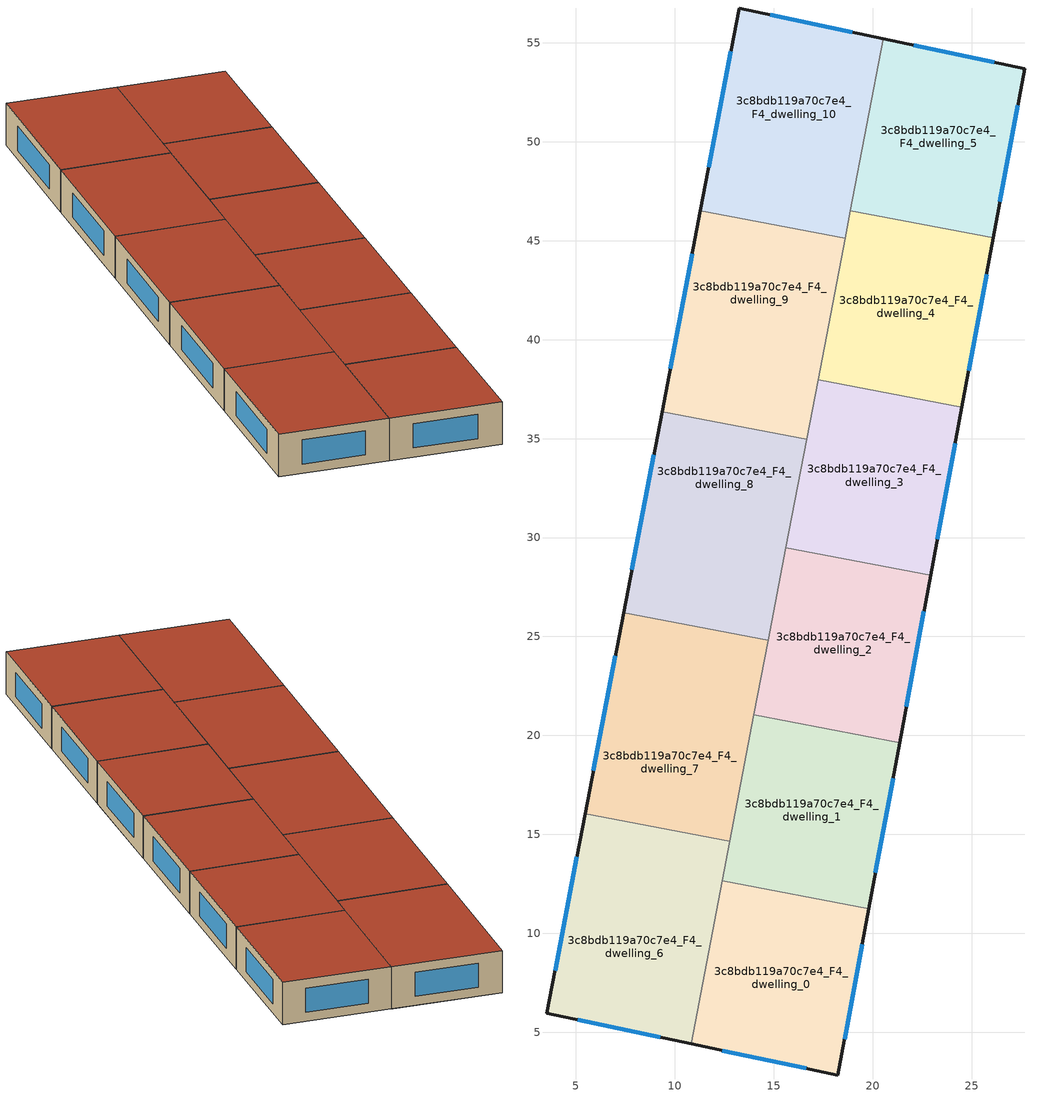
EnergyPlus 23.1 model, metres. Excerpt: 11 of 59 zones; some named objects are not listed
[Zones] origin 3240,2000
3c8bdb119a70c7e4_F4_dwelling_0
 floor to 3c8bdb119a70c7e4_F3_dwelling_10 (EU_floor_Construction): 19.81,11.25 18.25,2.83 10.94,4.38 12.52,12.64 z12
 floor to 3c8bdb119a70c7e4_F3_dwelling_11 (EU_floor_Construction): 12.52,12.64 10.94,4.38 10.82,4.4 12.4,12.66 z12
 wall outside (EU_wall_Construction): 10.82,4.4 18.25,2.83 19.81,11.25 z12:15
 wall to 3c8bdb119a70c7e4_F4_dwelling_1 (EU_wall_Construction): 19.81,11.25 12.4,12.66 z12:15
 wall to 3c8bdb119a70c7e4_F4_dwelling_6 (EU_wall_Construction): 12.4,12.66 10.82,4.4 z12:15
 window (EU_Window_Construction): 18.58,4.63 19.47,9.44 / 12.41,4.07 16.66,3.17 z12.64:14.36
 roof outside (EU_roof_Construction): 18.25,2.83 19.81,11.25 12.4,12.66 10.82,4.4 z15
3c8bdb119a70c7e4_F4_dwelling_1
 floor to 3c8bdb119a70c7e4_F3_dwelling_8 (EU_floor_Construction): 21.36,19.64 19.83,11.38 12.46,12.8 14.04,21.04 z12
 floor adiabatic (EU_floor_Construction): 14.04,21.04 12.46,12.8 19.83,11.38 19.81,11.25 12.4,12.66 14,21.05 z12
 wall outside (EU_wall_Construction): 19.81,11.25 21.36,19.64 z12:15
 wall to 3c8bdb119a70c7e4_F4_dwelling_7 (EU_wall_Construction): 14,21.05 12.78,14.64 z12:15
 wall to 3c8bdb119a70c7e4_F4_dwelling_2 (EU_wall_Construction): 21.36,19.64 14,21.05 z12:15
 wall to 3c8bdb119a70c7e4_F4_dwelling_6 (EU_wall_Construction): 12.78,14.64 12.4,12.66 z12:15
 window (EU_Window_Construction): 20.14,13.04 21.03,17.84 z12.64:14.36
 roof outside (EU_roof_Construction): 19.81,11.25 21.36,19.64 14,21.05 12.4,12.66 z15
3c8bdb119a70c7e4_F4_dwelling_10
 floor to 3c8bdb119a70c7e4_F3_dwelling_1 (EU_floor_Construction): 20.41,55.24 18.78,46.7 11.59,48.08 13.26,56.77 z12
 floor to 3c8bdb119a70c7e4_F3_dwelling_0 (EU_floor_Construction): 20.54,55.21 18.91,46.68 18.78,46.7 20.41,55.24 z12
 floor to 3c8bdb119a70c7e4_F3_dwelling_3 (EU_floor_Construction): 18.87,46.68 18.57,45.14 11.3,46.53 11.59,48.08 z12
 floor to 3c8bdb119a70c7e4_F3_dwelling_2 (EU_floor_Construction): 18.91,46.68 18.61,45.13 18.57,45.14 18.87,46.68 z12
 wall outside (EU_wall_Construction): 20.54,55.21 13.26,56.77 11.3,46.53 z12:15
 wall to 3c8bdb119a70c7e4_F4_dwelling_9 (EU_wall_Construction): 11.3,46.53 18.61,45.13 z12:15
 wall to 3c8bdb119a70c7e4_F4_dwelling_5 (EU_wall_Construction): 18.88,46.53 20.54,55.21 z12:15
 wall to 3c8bdb119a70c7e4_F4_dwelling_4 (EU_wall_Construction): 18.61,45.13 18.88,46.53 z12:15
 window (EU_Window_Construction): 12.84,54.57 11.72,48.72 / 18.98,55.55 14.82,56.44 z12.64:14.36
 roof outside (EU_roof_Construction): 18.61,45.13 20.54,55.21 13.26,56.77 11.3,46.53 z15
3c8bdb119a70c7e4_F4_dwelling_2
 floor to 3c8bdb119a70c7e4_F3_dwelling_6 (EU_floor_Construction): 22.93,28.09 21.4,19.82 14.07,21.22 14.05,21.23 15.63,29.48 z12
 floor to 3c8bdb119a70c7e4_F3_dwelling_8 (EU_floor_Construction): 21.4,19.82 21.36,19.64 14.04,21.04 14.07,21.22 z12
 floor to 3c8bdb119a70c7e4_F3_dwelling_7 (EU_floor_Construction): 15.63,29.48 14.05,21.23 14.04,21.23 15.62,29.49 z12
 wall outside (EU_wall_Construction): 21.36,19.64 22.93,28.09 z12:15
 wall to 3c8bdb119a70c7e4_F4_dwelling_3 (EU_wall_Construction): 22.93,28.09 15.62,29.49 z12:15
 wall to 3c8bdb119a70c7e4_F4_dwelling_8 (EU_wall_Construction): 15.62,29.49 14.72,24.8 z12:15
 wall to 3c8bdb119a70c7e4_F4_dwelling_7 (EU_wall_Construction): 14.72,24.8 14,21.05 z12:15
 window (EU_Window_Construction): 21.7,21.45 22.6,26.28 z12.64:14.36
 roof outside (EU_roof_Construction): 21.36,19.64 22.93,28.09 15.62,29.49 14,21.05 z15
3c8bdb119a70c7e4_F4_dwelling_3
 floor to 3c8bdb119a70c7e4_F3_dwelling_4 (EU_floor_Construction): 24.51,36.59 22.97,28.29 15.65,29.68 17.24,37.98 z12
 floor to 3c8bdb119a70c7e4_F3_dwelling_6 (EU_floor_Construction): 22.97,28.29 22.93,28.09 15.63,29.48 15.67,29.68 z12
 wall outside (EU_wall_Construction): 22.93,28.09 24.51,36.59 z12:15
 wall to 3c8bdb119a70c7e4_F4_dwelling_4 (EU_wall_Construction): 24.51,36.59 17.24,37.98 z12:15
 wall to 3c8bdb119a70c7e4_F4_dwelling_9 (EU_wall_Construction): 17.24,37.98 16.66,34.96 z12:15
 wall to 3c8bdb119a70c7e4_F4_dwelling_8 (EU_wall_Construction): 16.66,34.96 15.62,29.49 z12:15
 window (EU_Window_Construction): 23.27,29.91 24.17,34.77 z12.64:14.36
 roof outside (EU_roof_Construction): 22.93,28.09 24.51,36.59 17.24,37.98 15.62,29.49 z15
3c8bdb119a70c7e4_F4_dwelling_4
 floor to 3c8bdb119a70c7e4_F3_dwelling_2 (EU_floor_Construction): 26.1,45.15 24.54,36.78 17.28,38.17 18.88,46.53 z12
 floor to 3c8bdb119a70c7e4_F3_dwelling_4 (EU_floor_Construction): 24.54,36.78 24.51,36.59 17.24,37.98 17.28,38.17 z12
 wall outside (EU_wall_Construction): 24.51,36.59 26.1,45.15 z12:15
 wall to 3c8bdb119a70c7e4_F4_dwelling_5 (EU_wall_Construction): 26.1,45.15 18.88,46.53 z12:15
 wall to 3c8bdb119a70c7e4_F4_dwelling_9 (EU_wall_Construction): 18.61,45.13 17.24,37.98 z12:15
 window (EU_Window_Construction): 24.85,38.42 25.76,43.32 z12.64:14.36
 roof outside (EU_roof_Construction): 24.51,36.59 26.1,45.15 18.88,46.53 17.24,37.98 z15
3c8bdb119a70c7e4_F4_dwelling_5
 floor to 3c8bdb119a70c7e4_F3_dwelling_0 (EU_floor_Construction): 27.68,53.69 26.12,45.3 18.91,46.68 20.54,55.21 z12
 floor to 3c8bdb119a70c7e4_F3_dwelling_2 (EU_floor_Construction): 26.12,45.3 26.1,45.15 18.88,46.53 18.91,46.68 z12
 wall outside (EU_wall_Construction): 26.1,45.15 27.68,53.69 20.54,55.21 z12:15
 window (EU_Window_Construction): 26.15,54.02 22.07,54.89 / 26.44,46.98 27.34,51.86 z12.64:14.36
 roof outside (EU_roof_Construction): 26.1,45.15 27.68,53.69 20.54,55.21 18.88,46.53 z15
3c8bdb119a70c7e4_F4_dwelling_6
 floor to 3c8bdb119a70c7e4_F3_dwelling_9 (EU_floor_Construction): 12.78,14.64 12.42,12.8 5.11,14.2 5.47,16.04 z12
 floor adiabatic (EU_floor_Construction): 12.42,12.8 10.82,4.4 3.53,5.95 5.11,14.2 z12
 wall outside (EU_wall_Construction): 5.47,16.04 3.53,5.95 10.82,4.4 z12:15
 wall to 3c8bdb119a70c7e4_F4_dwelling_7 (EU_wall_Construction): 12.78,14.64 5.47,16.04 z12:15
 window (EU_Window_Construction): 5.09,5.61 9.26,4.73 / 5.05,13.88 3.95,8.11 z12.64:14.36
 roof outside (EU_roof_Construction): 10.82,4.4 12.78,14.64 5.47,16.04 3.53,5.95 z15
3c8bdb119a70c7e4_F4_dwelling_7
 floor to 3c8bdb119a70c7e4_F3_dwelling_7 (EU_floor_Construction): 14.72,24.8 14.04,21.23 6.73,22.63 7.41,26.2 z12
 floor to 3c8bdb119a70c7e4_F3_dwelling_9 (EU_floor_Construction): 14.04,21.23 12.78,14.64 5.47,16.04 6.73,22.63 z12
 wall outside (EU_wall_Construction): 7.41,26.2 5.47,16.04 z12:15
 wall to 3c8bdb119a70c7e4_F4_dwelling_8 (EU_wall_Construction): 14.72,24.8 7.41,26.2 z12:15
 window (EU_Window_Construction): 6.99,24.02 5.88,18.21 z12.64:14.36
 roof outside (EU_roof_Construction): 12.78,14.64 14.72,24.8 7.41,26.2 5.47,16.04 z15
3c8bdb119a70c7e4_F4_dwelling_8
 floor to 3c8bdb119a70c7e4_F3_dwelling_7 (EU_floor_Construction): 15.65,29.68 14.72,24.8 7.41,26.2 8.34,31.08 z12
 floor adiabatic (EU_floor_Construction): 16.66,34.96 15.65,29.68 8.34,31.08 9.35,36.36 z12
 wall outside (EU_wall_Construction): 9.35,36.36 7.41,26.2 z12:15
 wall to 3c8bdb119a70c7e4_F4_dwelling_9 (EU_wall_Construction): 16.66,34.96 9.35,36.36 z12:15
 window (EU_Window_Construction): 8.94,34.19 7.83,28.38 z12.64:14.36
 roof outside (EU_roof_Construction): 14.72,24.8 16.66,34.96 9.35,36.36 7.41,26.2 z15
3c8bdb119a70c7e4_F4_dwelling_9
 floor to 3c8bdb119a70c7e4_F3_dwelling_5 (EU_floor_Construction): 17.27,38.17 16.65,34.97 9.35,36.36 9.97,39.57 z12
 floor to 3c8bdb119a70c7e4_F3_dwelling_4 (EU_floor_Construction): 17.28,38.17 16.66,34.96 16.65,34.97 17.27,38.17 z12
 floor adiabatic (EU_floor_Construction): 18.61,45.13 17.28,38.17 9.97,39.57 11.3,46.53 z12
 wall outside (EU_wall_Construction): 11.3,46.53 9.35,36.36 z12:15
 window (EU_Window_Construction): 10.88,44.35 9.77,38.54 z12.64:14.36
 roof outside (EU_roof_Construction): 16.66,34.96 18.61,45.13 11.3,46.53 9.35,36.36 z15
[Building]
EU S2 Campaign: North Axis=0; Terrain=City; Solar Distribution=FullExterior
[Site:Location]
Yerevan-Zvartnots.Intl.AP: Latitude=40.15; Longitude=44.383; Time Zone=4; Elevation=854
[SizingPeriod:WeatherFileDays]
AnnualSizingPeriod: Begin Month=1; Begin Day of Month=1; End Month=12; End Day of Month=31; Day of Week for Start Day=Monday; Use Weather File Daylight Saving Period=No; Use Weather File Rain and Snow Indicators=No
[MATERIAL]
EU_InternalMass_Material: Roughness=MediumRough; Thickness=0.1; Conductivity=1; Density=1800; Specific Heat=900; Thermal Absorptance=0.9; Solar Absorptance=0.7; Visible Absorptance=0.7
[MATERIAL:NOMASS] Roughness=MediumRough; Thermal Absorptance=0.9; Solar Absorptance=0.7; Visible Absorptance=0.7
Name | Thermal Resistance
EU_wall_NoMass | 1.05043
EU_roof_NoMass | 1.45357
EU_floor_NoMass | 0.478065
[WINDOWMATERIAL:SIMPLEGLAZINGSYSTEM]
EU_Window_SimpleGlazing: UFactor=2.5566; Solar Heat Gain Coefficient=0.75; Visible Transmittance=0.75
[CONSTRUCTION]
EU_wall_Construction: EU_wall_NoMass
EU_roof_Construction: EU_roof_NoMass
EU_floor_Construction: EU_floor_NoMass
EU_Window_Construction: EU_Window_SimpleGlazing
EU_InternalMass_Construction: EU_InternalMass_Material
[ZONE] Type=1; Multiplier=1; Ceiling Height=autocalculate; Floor Area=autocalculate; Part of Total Floor Area=Yes
Name | Volume
3c8bdb119a70c7e4_F4_dwelling_0 | 192.599
3c8bdb119a70c7e4_F4_dwelling_1 | 192.581
3c8bdb119a70c7e4_F4_dwelling_10 | 231.086
3c8bdb119a70c7e4_F4_dwelling_2 | 192.597
3c8bdb119a70c7e4_F4_dwelling_3 | 192.586
3c8bdb119a70c7e4_F4_dwelling_4 | 192.559
3c8bdb119a70c7e4_F4_dwelling_5 | 192.596
3c8bdb119a70c7e4_F4_dwelling_6 | 231.069
3c8bdb119a70c7e4_F4_dwelling_7 | 231.073
3c8bdb119a70c7e4_F4_dwelling_8 | 231.072
3c8bdb119a70c7e4_F4_dwelling_9 | 231.09
[INTERNALMASS] Construction=EU_InternalMass_Construction
Name | Zone or ZoneList | Surface Area
3c8bdb119a70c7e4_F4_dwelling_0_EU_InternalMass | 3c8bdb119a70c7e4_F4_dwelling_0 | 64.1998
3c8bdb119a70c7e4_F4_dwelling_1_EU_InternalMass | 3c8bdb119a70c7e4_F4_dwelling_1 | 64.1937
3c8bdb119a70c7e4_F4_dwelling_2_EU_InternalMass | 3c8bdb119a70c7e4_F4_dwelling_2 | 64.1994
3c8bdb119a70c7e4_F4_dwelling_3_EU_InternalMass | 3c8bdb119a70c7e4_F4_dwelling_3 | 64.1952
3c8bdb119a70c7e4_F4_dwelling_4_EU_InternalMass | 3c8bdb119a70c7e4_F4_dwelling_4 | 64.1864
3c8bdb119a70c7e4_F4_dwelling_5_EU_InternalMass | 3c8bdb119a70c7e4_F4_dwelling_5 | 64.1987
3c8bdb119a70c7e4_F4_dwelling_6_EU_InternalMass | 3c8bdb119a70c7e4_F4_dwelling_6 | 77.0229
3c8bdb119a70c7e4_F4_dwelling_7_EU_InternalMass | 3c8bdb119a70c7e4_F4_dwelling_7 | 77.024
3c8bdb119a70c7e4_F4_dwelling_8_EU_InternalMass | 3c8bdb119a70c7e4_F4_dwelling_8 | 77.024
3c8bdb119a70c7e4_F4_dwelling_9_EU_InternalMass | 3c8bdb119a70c7e4_F4_dwelling_9 | 77.0298
3c8bdb119a70c7e4_F4_dwelling_10_EU_InternalMass | 3c8bdb119a70c7e4_F4_dwelling_10 | 77.0288
[OTHEREQUIPMENT] Fuel Type=Electricity; Design Level Calculation Method=Watts/Area; Power per Zone Floor Area=1; Fraction Latent=0; Fraction Radiant=0; Fraction Lost=0; Carbon Dioxide Generation Rate=0; EndUse Subcategory=EU_Step8_InternalGains
Name | Zone or ZoneList or Space or SpaceList | Schedule
EU_Step8_InternalGain_3c8bdb119a70c7e4_F4_dwelling_0_f000 | 3c8bdb119a70c7e4_F4_dwelling_0 | EU_Step8_GainSchedule_3c8bdb119a70c7e4_F4_dwelling_0_f000
EU_Step8_InternalGain_3c8bdb119a70c7e4_F4_dwelling_1_f000 | 3c8bdb119a70c7e4_F4_dwelling_1 | EU_Step8_GainSchedule_3c8bdb119a70c7e4_F4_dwelling_1_f000
EU_Step8_InternalGain_3c8bdb119a70c7e4_F4_dwelling_2_f000 | 3c8bdb119a70c7e4_F4_dwelling_2 | EU_Step8_GainSchedule_3c8bdb119a70c7e4_F4_dwelling_2_f000
EU_Step8_InternalGain_3c8bdb119a70c7e4_F4_dwelling_3_f000 | 3c8bdb119a70c7e4_F4_dwelling_3 | EU_Step8_GainSchedule_3c8bdb119a70c7e4_F4_dwelling_3_f000
EU_Step8_InternalGain_3c8bdb119a70c7e4_F4_dwelling_4_f000 | 3c8bdb119a70c7e4_F4_dwelling_4 | EU_Step8_GainSchedule_3c8bdb119a70c7e4_F4_dwelling_4_f000
EU_Step8_InternalGain_3c8bdb119a70c7e4_F4_dwelling_5_f000 | 3c8bdb119a70c7e4_F4_dwelling_5 | EU_Step8_GainSchedule_3c8bdb119a70c7e4_F4_dwelling_5_f000
EU_Step8_InternalGain_3c8bdb119a70c7e4_F4_dwelling_6_f000 | 3c8bdb119a70c7e4_F4_dwelling_6 | EU_Step8_GainSchedule_3c8bdb119a70c7e4_F4_dwelling_6_f000
EU_Step8_InternalGain_3c8bdb119a70c7e4_F4_dwelling_7_f000 | 3c8bdb119a70c7e4_F4_dwelling_7 | EU_Step8_GainSchedule_3c8bdb119a70c7e4_F4_dwelling_7_f000
EU_Step8_InternalGain_3c8bdb119a70c7e4_F4_dwelling_8_f000 | 3c8bdb119a70c7e4_F4_dwelling_8 | EU_Step8_GainSchedule_3c8bdb119a70c7e4_F4_dwelling_8_f000
EU_Step8_InternalGain_3c8bdb119a70c7e4_F4_dwelling_9_f000 | 3c8bdb119a70c7e4_F4_dwelling_9 | EU_Step8_GainSchedule_3c8bdb119a70c7e4_F4_dwelling_9_f000
EU_Step8_InternalGain_3c8bdb119a70c7e4_F4_dwelling_10_f000 | 3c8bdb119a70c7e4_F4_dwelling_10 | EU_Step8_GainSchedule_3c8bdb119a70c7e4_F4_dwelling_10_f000
[ZONEVENTILATION:DESIGNFLOWRATE] Schedule=EU_AlwaysOn; Design Flow Rate Calculation Method=AirChanges/Hour; Air Changes per Hour=0.557805; Ventilation Type=Natural; Fan Pressure Rise=0; Fan Total Efficiency=1; Constant Term Coefficient=1; Temperature Term Coefficient=0; Velocity Term Coefficient=0; Velocity Squared Term Coefficient=0; Minimum Indoor Temperature=-100; Maximum Indoor Temperature=100; Delta Temperature=-100; Minimum Outdoor Temperature=-100; Maximum Outdoor Temperature=100; Maximum Wind Speed=40
Name | Zone or ZoneList or Space or SpaceList
EU_ConstantAir_3c8bdb119a70c7e4_F4_dwelling_0 | 3c8bdb119a70c7e4_F4_dwelling_0
EU_ConstantAir_3c8bdb119a70c7e4_F4_dwelling_1 | 3c8bdb119a70c7e4_F4_dwelling_1
EU_ConstantAir_3c8bdb119a70c7e4_F4_dwelling_2 | 3c8bdb119a70c7e4_F4_dwelling_2
EU_ConstantAir_3c8bdb119a70c7e4_F4_dwelling_3 | 3c8bdb119a70c7e4_F4_dwelling_3
EU_ConstantAir_3c8bdb119a70c7e4_F4_dwelling_4 | 3c8bdb119a70c7e4_F4_dwelling_4
EU_ConstantAir_3c8bdb119a70c7e4_F4_dwelling_5 | 3c8bdb119a70c7e4_F4_dwelling_5
EU_ConstantAir_3c8bdb119a70c7e4_F4_dwelling_6 | 3c8bdb119a70c7e4_F4_dwelling_6
EU_ConstantAir_3c8bdb119a70c7e4_F4_dwelling_7 | 3c8bdb119a70c7e4_F4_dwelling_7
EU_ConstantAir_3c8bdb119a70c7e4_F4_dwelling_8 | 3c8bdb119a70c7e4_F4_dwelling_8
EU_ConstantAir_3c8bdb119a70c7e4_F4_dwelling_9 | 3c8bdb119a70c7e4_F4_dwelling_9
EU_ConstantAir_3c8bdb119a70c7e4_F4_dwelling_10 | 3c8bdb119a70c7e4_F4_dwelling_10
[HVACTEMPLATE:ZONE:IDEALLOADSAIRSYSTEM] System Availability Schedule=EU_AlwaysOn; Maximum Heating Supply Air Temperature=50; Minimum Cooling Supply Air Temperature=13; Maximum Heating Supply Air Humidity Ratio=0.0156; Minimum Cooling Supply Air Humidity Ratio=0.0077; Heating Limit=NoLimit; Cooling Limit=NoLimit; Heating Availability Schedule=EU_AlwaysOn; Cooling Availability Schedule=EU_CoolingOff; Dehumidification Control Type=ConstantSensibleHeatRatio; Cooling Sensible Heat Ratio=0.7; Dehumidification Setpoint=60; Humidification Control Type=None; Humidification Setpoint=30; Outdoor Air Method=None; Outdoor Air Flow Rate per Person=0.00944; Outdoor Air Flow Rate per Zone Floor Area=0; Outdoor Air Flow Rate per Zone=0; Demand Controlled Ventilation Type=None; Outdoor Air Economizer Type=NoEconomizer; Heat Recovery Type=None; Sensible Heat Recovery Effectiveness=0.7; Latent Heat Recovery Effectiveness=0.65
Name | Template Thermostat
3c8bdb119a70c7e4_F4_dwelling_0 | EU_HeatOnly_3c8bdb119a70c7e4_F4_dwelling_0
3c8bdb119a70c7e4_F4_dwelling_1 | EU_HeatOnly_3c8bdb119a70c7e4_F4_dwelling_1
3c8bdb119a70c7e4_F4_dwelling_2 | EU_HeatOnly_3c8bdb119a70c7e4_F4_dwelling_2
3c8bdb119a70c7e4_F4_dwelling_3 | EU_HeatOnly_3c8bdb119a70c7e4_F4_dwelling_3
3c8bdb119a70c7e4_F4_dwelling_4 | EU_HeatOnly_3c8bdb119a70c7e4_F4_dwelling_4
3c8bdb119a70c7e4_F4_dwelling_5 | EU_HeatOnly_3c8bdb119a70c7e4_F4_dwelling_5
3c8bdb119a70c7e4_F4_dwelling_6 | EU_HeatOnly_3c8bdb119a70c7e4_F4_dwelling_6
3c8bdb119a70c7e4_F4_dwelling_7 | EU_HeatOnly_3c8bdb119a70c7e4_F4_dwelling_7
3c8bdb119a70c7e4_F4_dwelling_8 | EU_HeatOnly_3c8bdb119a70c7e4_F4_dwelling_8
3c8bdb119a70c7e4_F4_dwelling_9 | EU_HeatOnly_3c8bdb119a70c7e4_F4_dwelling_9
3c8bdb119a70c7e4_F4_dwelling_10 | EU_HeatOnly_3c8bdb119a70c7e4_F4_dwelling_10
[SIZING:ZONE] Zone Cooling Design Supply Air Temperature Input Method=SupplyAirTemperature; Zone Cooling Design Supply Air Temperature=13; Zone Heating Design Supply Air Temperature Input Method=SupplyAirTemperature; Zone Heating Design Supply Air Temperature=50; Zone Cooling Design Supply Air Humidity Ratio=0.008; Zone Heating Design Supply Air Humidity Ratio=0.008; Cooling Design Air Flow Method=DesignDay; Cooling Design Air Flow Rate=0; Cooling Minimum Air Flow per Zone Floor Area=0.000762; Cooling Minimum Air Flow=0; Cooling Minimum Air Flow Fraction=0.2; Heating Design Air Flow Method=DesignDay; Heating Design Air Flow Rate=0; Heating Maximum Air Flow per Zone Floor Area=0.002032; Heating Maximum Air Flow=0.141576; Heating Maximum Air Flow Fraction=0.3; Account for Dedicated Outdoor Air System=No; Dedicated Outdoor Air System Control Strategy=NeutralSupplyAir; Dedicated Outdoor Air Low Setpoint Temperature for Design=autosize; Dedicated Outdoor Air High Setpoint Temperature for Design=autosize; Zone Load Sizing Method=Sensible Load Only No Latent Load; Zone Latent Cooling Design Supply Air Humidity Ratio Input Method=HumidityRatioDifference; Zone Cooling Design Supply Air Humidity Ratio Difference=0.005; Zone Latent Heating Design Supply Air Humidity Ratio Input Method=HumidityRatioDifference; Zone Humidification Design Supply Air Humidity Ratio Difference=0.005
3c8bdb119a70c7e4_F4_dwelling_0; 3c8bdb119a70c7e4_F4_dwelling_1; 3c8bdb119a70c7e4_F4_dwelling_2; 3c8bdb119a70c7e4_F4_dwelling_3; 3c8bdb119a70c7e4_F4_dwelling_4; 3c8bdb119a70c7e4_F4_dwelling_5; 3c8bdb119a70c7e4_F4_dwelling_6; 3c8bdb119a70c7e4_F4_dwelling_7; 3c8bdb119a70c7e4_F4_dwelling_8; 3c8bdb119a70c7e4_F4_dwelling_9; 3c8bdb119a70c7e4_F4_dwelling_10
[SCHEDULE:CONSTANT]
Name | Hourly Value
EU_AlwaysOn | 1
EU_CoolingOff | 0
[SCHEDULE:FILE] Column Number=1; Rows to Skip at Top=0; Number of Hours of Data=8760; Column Separator=Comma; Interpolate to Timestep=No; Minutes per Item=60; Adjust Schedule for Daylight Savings=Yes
Name | File
EU_Step8_GainSchedule_3c8bdb119a70c7e4_F4_dwelling_0_f000 | ../../schedules/3c8bdb119a70c7e4/3c8bdb119a70c7e4_F4_dwelling_0_f000_gain.csv
EU_Step8_GainSchedule_3c8bdb119a70c7e4_F4_dwelling_1_f000 | ../../schedules/3c8bdb119a70c7e4/3c8bdb119a70c7e4_F4_dwelling_1_f000_gain.csv
EU_Step8_GainSchedule_3c8bdb119a70c7e4_F4_dwelling_2_f000 | ../../schedules/3c8bdb119a70c7e4/3c8bdb119a70c7e4_F4_dwelling_2_f000_gain.csv
EU_Step8_GainSchedule_3c8bdb119a70c7e4_F4_dwelling_3_f000 | ../../schedules/3c8bdb119a70c7e4/3c8bdb119a70c7e4_F4_dwelling_3_f000_gain.csv
EU_Step8_GainSchedule_3c8bdb119a70c7e4_F4_dwelling_4_f000 | ../../schedules/3c8bdb119a70c7e4/3c8bdb119a70c7e4_F4_dwelling_4_f000_gain.csv
EU_Step8_GainSchedule_3c8bdb119a70c7e4_F4_dwelling_5_f000 | ../../schedules/3c8bdb119a70c7e4/3c8bdb119a70c7e4_F4_dwelling_5_f000_gain.csv
EU_Step8_GainSchedule_3c8bdb119a70c7e4_F4_dwelling_6_f000 | ../../schedules/3c8bdb119a70c7e4/3c8bdb119a70c7e4_F4_dwelling_6_f000_gain.csv
EU_Step8_GainSchedule_3c8bdb119a70c7e4_F4_dwelling_7_f000 | ../../schedules/3c8bdb119a70c7e4/3c8bdb119a70c7e4_F4_dwelling_7_f000_gain.csv
EU_Step8_GainSchedule_3c8bdb119a70c7e4_F4_dwelling_8_f000 | ../../schedules/3c8bdb119a70c7e4/3c8bdb119a70c7e4_F4_dwelling_8_f000_gain.csv
EU_Step8_GainSchedule_3c8bdb119a70c7e4_F4_dwelling_9_f000 | ../../schedules/3c8bdb119a70c7e4/3c8bdb119a70c7e4_F4_dwelling_9_f000_gain.csv
EU_Step8_GainSchedule_3c8bdb119a70c7e4_F4_dwelling_10_f000 | ../../schedules/3c8bdb119a70c7e4/3c8bdb119a70c7e4_F4_dwelling_10_f000_gain.csv
